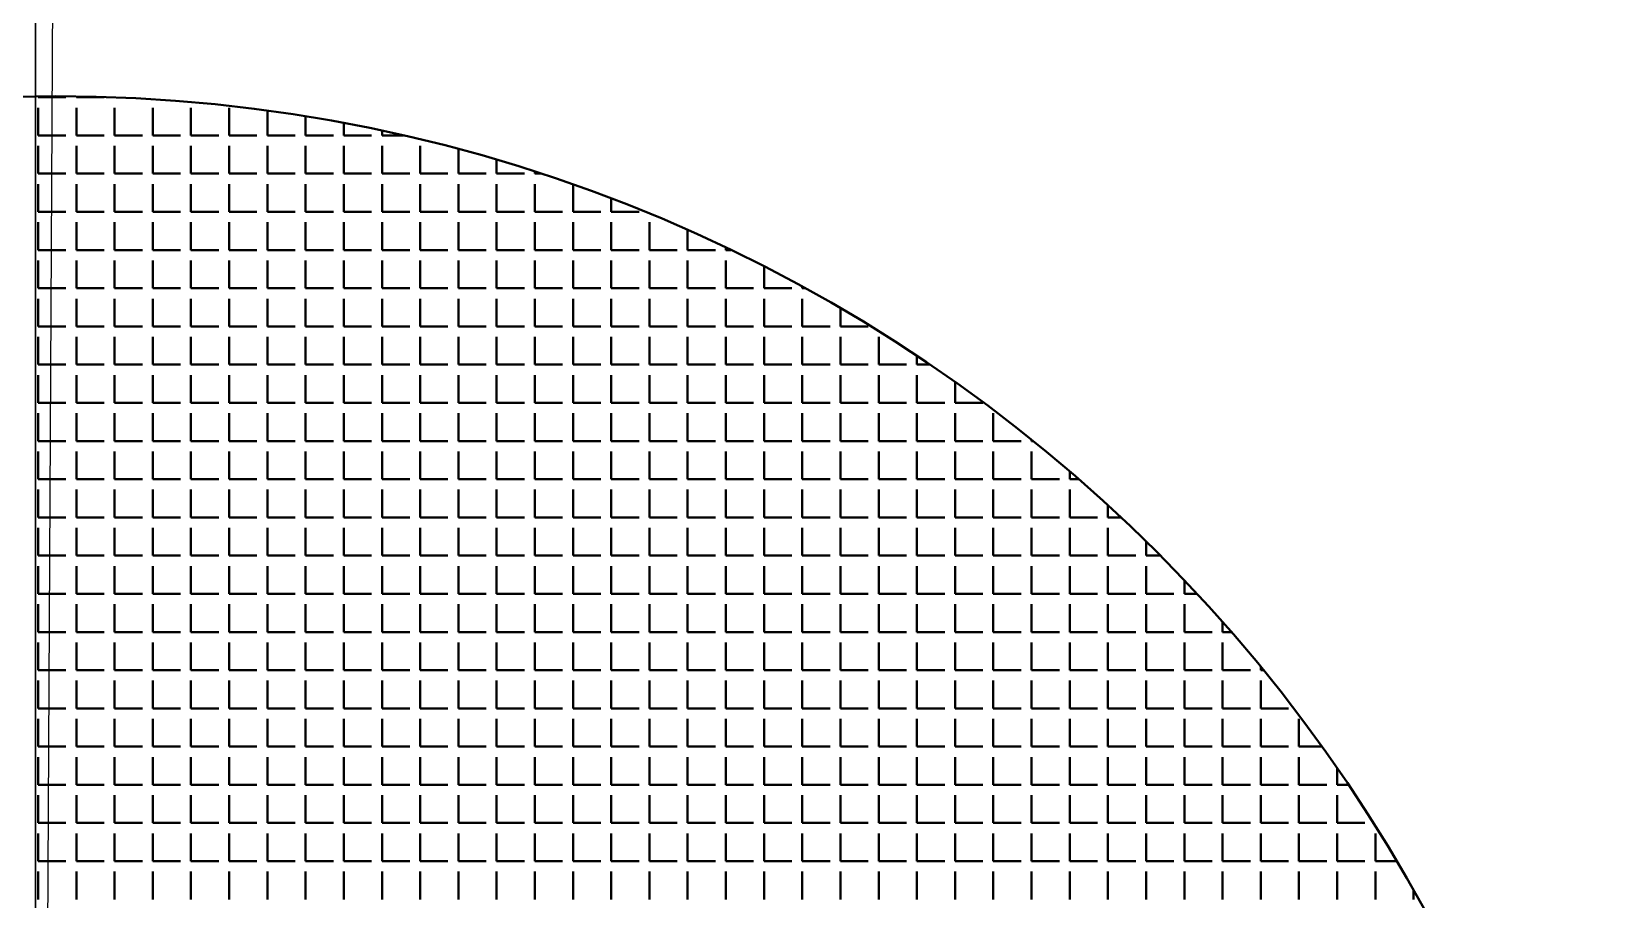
# Model space of a CAD drawing. Header units: millimetres. Extents: x 895788 to 1136524, y -21936 to 400945.
# Drawn here: x 929119.49 to 929153.58, y 271180.36 to 271199.07 of the extents above; entities that cross this region are included whole.
import ezdxf

# ---------------------------------------------------------------- set-up
doc = ezdxf.new("R2010")
doc.units = ezdxf.units.MM
doc.layers.add('GRANIT', color=10, linetype='Continuous', lineweight=30)

msp = doc.modelspace()

# ---------------------------------------------------------------- linework, layer by layer
msp.add_line((929119.576, 271130.535), (929145.387, 275905.148))
at = {"lineweight": 30}
msp.add_line((929119.576, 270878.454), (929119.576, 271403.271), dxfattribs=at)
at = {"layer": 'GRANIT', "color": 0, "linetype": 'Continuous', "lineweight": 40}
for p, q in [((929119.631, 271197.652), (929119.631, 271197.672)), ((929119.631, 271197.652), (929120.23, 271197.652)), ((929120.455, 271197.652), (929120.455, 271197.672)), ((929120.455, 271197.652), (929121.053, 271197.652)), ((929119.631, 271196.828), (929119.631, 271197.427)), ((929120.455, 271196.828), (929120.455, 271197.427)), ((929121.278, 271196.828), (929121.278, 271197.427)), ((929122.102, 271196.828), (929122.102, 271197.427)), ((929122.925, 271196.828), (929122.925, 271197.427)), ((929123.749, 271196.828), (929123.749, 271197.427)), ((929124.572, 271196.828), (929124.572, 271197.363)), ((929125.396, 271196.828), (929125.396, 271197.24)), ((929126.219, 271196.828), (929126.219, 271197.096)), ((929127.043, 271196.828), (929127.043, 271196.93)), ((929119.631, 271196.828), (929120.23, 271196.828)), ((929119.631, 271196.005), (929119.631, 271196.604)), ((929120.455, 271196.828), (929121.053, 271196.828)), ((929120.455, 271196.005), (929120.455, 271196.604)), ((929121.278, 271196.828), (929121.877, 271196.828)), ((929121.278, 271196.005), (929121.278, 271196.604)), ((929122.102, 271196.828), (929122.701, 271196.828)), ((929122.102, 271196.005), (929122.102, 271196.604)), ((929122.925, 271196.828), (929123.524, 271196.828)), ((929122.925, 271196.005), (929122.925, 271196.604)), ((929123.749, 271196.828), (929124.348, 271196.828)), ((929123.749, 271196.005), (929123.749, 271196.604)), ((929124.572, 271196.828), (929125.171, 271196.828)), ((929124.572, 271196.005), (929124.572, 271196.604)), ((929125.396, 271196.828), (929125.995, 271196.828)), ((929125.396, 271196.005), (929125.396, 271196.604)), ((929126.219, 271196.828), (929126.818, 271196.828)), ((929126.219, 271196.005), (929126.219, 271196.604)), ((929127.043, 271196.828), (929127.503, 271196.828)), ((929127.043, 271196.005), (929127.043, 271196.604)), ((929127.866, 271196.005), (929127.866, 271196.604)), ((929128.69, 271196.005), (929128.69, 271196.534)), ((929129.513, 271196.005), (929129.513, 271196.302)), ((929119.631, 271196.005), (929120.23, 271196.005)), ((929120.455, 271196.005), (929121.053, 271196.005)), ((929121.278, 271196.005), (929121.877, 271196.005)), ((929122.102, 271196.005), (929122.701, 271196.005)), ((929122.925, 271196.005), (929123.524, 271196.005)), ((929123.749, 271196.005), (929124.348, 271196.005)), ((929124.572, 271196.005), (929125.171, 271196.005)), ((929125.396, 271196.005), (929125.995, 271196.005)), ((929126.219, 271196.005), (929126.818, 271196.005)), ((929127.043, 271196.005), (929127.642, 271196.005)), ((929127.866, 271196.005), (929128.465, 271196.005)), ((929128.69, 271196.005), (929129.289, 271196.005)), ((929129.513, 271196.005), (929130.112, 271196.005)), ((929130.337, 271196.005), (929130.337, 271196.047)), ((929130.337, 271196.005), (929130.468, 271196.005)), ((929119.631, 271195.181), (929119.631, 271195.78)), ((929120.455, 271195.181), (929120.455, 271195.78)), ((929121.278, 271195.181), (929121.278, 271195.78)), ((929122.102, 271195.181), (929122.102, 271195.78)), ((929122.925, 271195.181), (929122.925, 271195.78)), ((929123.749, 271195.181), (929123.749, 271195.78)), ((929124.572, 271195.181), (929124.572, 271195.78)), ((929125.396, 271195.181), (929125.396, 271195.78)), ((929126.219, 271195.181), (929126.219, 271195.78)), ((929127.043, 271195.181), (929127.043, 271195.78)), ((929127.866, 271195.181), (929127.866, 271195.78)), ((929128.69, 271195.181), (929128.69, 271195.78)), ((929129.513, 271195.181), (929129.513, 271195.78)), ((929130.337, 271195.181), (929130.337, 271195.78)), ((929131.16, 271195.181), (929131.16, 271195.769)), ((929131.984, 271195.181), (929131.984, 271195.467)), ((929119.631, 271195.181), (929120.23, 271195.181)), ((929119.631, 271194.358), (929119.631, 271194.956)), ((929120.455, 271195.181), (929121.053, 271195.181)), ((929120.455, 271194.358), (929120.455, 271194.956)), ((929121.278, 271195.181), (929121.877, 271195.181)), ((929121.278, 271194.358), (929121.278, 271194.956)), ((929122.102, 271195.181), (929122.701, 271195.181)), ((929122.102, 271194.358), (929122.102, 271194.956)), ((929122.925, 271195.181), (929123.524, 271195.181)), ((929122.925, 271194.358), (929122.925, 271194.956)), ((929123.749, 271195.181), (929124.348, 271195.181)), ((929123.749, 271194.358), (929123.749, 271194.956)), ((929124.572, 271195.181), (929125.171, 271195.181)), ((929124.572, 271194.358), (929124.572, 271194.956)), ((929125.396, 271195.181), (929125.995, 271195.181)), ((929125.396, 271194.358), (929125.396, 271194.956)), ((929126.219, 271195.181), (929126.818, 271195.181)), ((929126.219, 271194.358), (929126.219, 271194.956)), ((929127.043, 271195.181), (929127.642, 271195.181)), ((929127.043, 271194.358), (929127.043, 271194.956)), ((929127.866, 271195.181), (929128.465, 271195.181)), ((929127.866, 271194.358), (929127.866, 271194.956)), ((929128.69, 271195.181), (929129.289, 271195.181)), ((929128.69, 271194.358), (929128.69, 271194.956)), ((929129.513, 271195.181), (929130.112, 271195.181)), ((929129.513, 271194.358), (929129.513, 271194.956)), ((929130.337, 271195.181), (929130.936, 271195.181)), ((929130.337, 271194.358), (929130.337, 271194.956)), ((929131.16, 271195.181), (929131.759, 271195.181)), ((929131.16, 271194.358), (929131.16, 271194.956)), ((929131.984, 271195.181), (929132.583, 271195.181)), ((929131.984, 271194.358), (929131.984, 271194.956)), ((929132.807, 271194.358), (929132.807, 271194.956)), ((929133.631, 271194.358), (929133.631, 271194.788)), ((929119.631, 271194.358), (929120.23, 271194.358)), ((929120.455, 271194.358), (929121.053, 271194.358)), ((929121.278, 271194.358), (929121.877, 271194.358)), ((929122.102, 271194.358), (929122.701, 271194.358)), ((929122.925, 271194.358), (929123.524, 271194.358)), ((929123.749, 271194.358), (929124.348, 271194.358)), ((929124.572, 271194.358), (929125.171, 271194.358)), ((929125.396, 271194.358), (929125.995, 271194.358)), ((929126.219, 271194.358), (929126.818, 271194.358)), ((929127.043, 271194.358), (929127.642, 271194.358)), ((929127.866, 271194.358), (929128.465, 271194.358)), ((929128.69, 271194.358), (929129.289, 271194.358)), ((929129.513, 271194.358), (929130.112, 271194.358)), ((929130.337, 271194.358), (929130.936, 271194.358)), ((929131.16, 271194.358), (929131.759, 271194.358)), ((929131.984, 271194.358), (929132.583, 271194.358)), ((929132.807, 271194.358), (929133.406, 271194.358)), ((929133.631, 271194.358), (929134.23, 271194.358)), ((929134.455, 271194.358), (929134.455, 271194.409)), ((929134.455, 271194.358), (929134.562, 271194.358)), ((929119.631, 271193.534), (929119.631, 271194.133)), ((929120.455, 271193.534), (929120.455, 271194.133)), ((929121.278, 271193.534), (929121.278, 271194.133)), ((929122.102, 271193.534), (929122.102, 271194.133)), ((929122.925, 271193.534), (929122.925, 271194.133)), ((929123.749, 271193.534), (929123.749, 271194.133)), ((929124.572, 271193.534), (929124.572, 271194.133)), ((929125.396, 271193.534), (929125.396, 271194.133)), ((929126.219, 271193.534), (929126.219, 271194.133)), ((929127.043, 271193.534), (929127.043, 271194.133)), ((929127.866, 271193.534), (929127.866, 271194.133)), ((929128.69, 271193.534), (929128.69, 271194.133)), ((929129.513, 271193.534), (929129.513, 271194.133)), ((929130.337, 271193.534), (929130.337, 271194.133)), ((929131.16, 271193.534), (929131.16, 271194.133)), ((929131.984, 271193.534), (929131.984, 271194.133)), ((929132.807, 271193.534), (929132.807, 271194.133)), ((929133.631, 271193.534), (929133.631, 271194.133)), ((929134.455, 271193.534), (929134.455, 271194.133)), ((929135.278, 271193.534), (929135.278, 271194.003)), ((929119.631, 271193.534), (929120.23, 271193.534)), ((929120.455, 271193.534), (929121.053, 271193.534)), ((929121.278, 271193.534), (929121.877, 271193.534)), ((929122.102, 271193.534), (929122.701, 271193.534)), ((929122.925, 271193.534), (929123.524, 271193.534)), ((929123.749, 271193.534), (929124.348, 271193.534)), ((929124.572, 271193.534), (929125.171, 271193.534)), ((929125.396, 271193.534), (929125.995, 271193.534)), ((929126.219, 271193.534), (929126.818, 271193.534)), ((929127.043, 271193.534), (929127.642, 271193.534)), ((929127.866, 271193.534), (929128.465, 271193.534)), ((929128.69, 271193.534), (929129.289, 271193.534)), ((929129.513, 271193.534), (929130.112, 271193.534)), ((929130.337, 271193.534), (929130.936, 271193.534)), ((929131.16, 271193.534), (929131.759, 271193.534)), ((929131.984, 271193.534), (929132.583, 271193.534)), ((929132.807, 271193.534), (929133.406, 271193.534)), ((929133.631, 271193.534), (929134.23, 271193.534)), ((929134.455, 271193.534), (929135.053, 271193.534)), ((929135.278, 271193.534), (929135.877, 271193.534)), ((929136.102, 271193.534), (929136.102, 271193.568)), ((929136.102, 271193.534), (929136.163, 271193.534)), ((929119.631, 271192.71), (929119.631, 271193.309)), ((929120.455, 271192.71), (929120.455, 271193.309)), ((929121.278, 271192.71), (929121.278, 271193.309)), ((929122.102, 271192.71), (929122.102, 271193.309)), ((929122.925, 271192.71), (929122.925, 271193.309)), ((929123.749, 271192.71), (929123.749, 271193.309)), ((929124.572, 271192.71), (929124.572, 271193.309)), ((929125.396, 271192.71), (929125.396, 271193.309)), ((929126.219, 271192.71), (929126.219, 271193.309)), ((929127.043, 271192.71), (929127.043, 271193.309)), ((929127.866, 271192.71), (929127.866, 271193.309)), ((929128.69, 271192.71), (929128.69, 271193.309)), ((929129.513, 271192.71), (929129.513, 271193.309)), ((929130.337, 271192.71), (929130.337, 271193.309)), ((929131.16, 271192.71), (929131.16, 271193.309)), ((929131.984, 271192.71), (929131.984, 271193.309)), ((929132.807, 271192.71), (929132.807, 271193.309)), ((929133.631, 271192.71), (929133.631, 271193.309)), ((929134.455, 271192.71), (929134.455, 271193.309)), ((929135.278, 271192.71), (929135.278, 271193.309)), ((929136.102, 271192.71), (929136.102, 271193.309)), ((929136.925, 271192.71), (929136.925, 271193.103)), ((929119.631, 271192.71), (929120.23, 271192.71)), ((929119.631, 271191.887), (929119.631, 271192.486)), ((929120.455, 271192.71), (929121.053, 271192.71)), ((929120.455, 271191.887), (929120.455, 271192.486)), ((929121.278, 271192.71), (929121.877, 271192.71)), ((929121.278, 271191.887), (929121.278, 271192.486)), ((929122.102, 271192.71), (929122.701, 271192.71)), ((929122.102, 271191.887), (929122.102, 271192.486)), ((929122.925, 271192.71), (929123.524, 271192.71)), ((929122.925, 271191.887), (929122.925, 271192.486)), ((929123.749, 271192.71), (929124.348, 271192.71)), ((929123.749, 271191.887), (929123.749, 271192.486)), ((929124.572, 271192.71), (929125.171, 271192.71)), ((929124.572, 271191.887), (929124.572, 271192.486)), ((929125.396, 271192.71), (929125.995, 271192.71)), ((929125.396, 271191.887), (929125.396, 271192.486)), ((929126.219, 271192.71), (929126.818, 271192.71)), ((929126.219, 271191.887), (929126.219, 271192.486)), ((929127.043, 271192.71), (929127.642, 271192.71)), ((929127.043, 271191.887), (929127.043, 271192.486)), ((929127.866, 271192.71), (929128.465, 271192.71)), ((929127.866, 271191.887), (929127.866, 271192.486)), ((929128.69, 271192.71), (929129.289, 271192.71)), ((929128.69, 271191.887), (929128.69, 271192.486)), ((929129.513, 271192.71), (929130.112, 271192.71)), ((929129.513, 271191.887), (929129.513, 271192.486)), ((929130.337, 271192.71), (929130.936, 271192.71)), ((929130.337, 271191.887), (929130.337, 271192.486)), ((929131.16, 271192.71), (929131.759, 271192.71)), ((929131.16, 271191.887), (929131.16, 271192.486)), ((929131.984, 271192.71), (929132.583, 271192.71)), ((929131.984, 271191.887), (929131.984, 271192.486)), ((929132.807, 271192.71), (929133.406, 271192.71)), ((929132.807, 271191.887), (929132.807, 271192.486)), ((929133.631, 271192.71), (929134.23, 271192.71)), ((929133.631, 271191.887), (929133.631, 271192.486)), ((929134.455, 271192.71), (929135.053, 271192.71)), ((929134.455, 271191.887), (929134.455, 271192.486)), ((929135.278, 271192.71), (929135.877, 271192.71)), ((929135.278, 271191.887), (929135.278, 271192.486)), ((929136.102, 271192.71), (929136.701, 271192.71)), ((929136.102, 271191.887), (929136.102, 271192.486)), ((929136.925, 271192.71), (929137.524, 271192.71)), ((929136.925, 271191.887), (929136.925, 271192.486)), ((929137.749, 271191.887), (929137.749, 271192.486)), ((929119.631, 271191.887), (929120.23, 271191.887)), ((929120.455, 271191.887), (929121.053, 271191.887)), ((929121.278, 271191.887), (929121.877, 271191.887)), ((929122.102, 271191.887), (929122.701, 271191.887)), ((929122.925, 271191.887), (929123.524, 271191.887)), ((929123.749, 271191.887), (929124.348, 271191.887)), ((929124.572, 271191.887), (929125.171, 271191.887)), ((929125.396, 271191.887), (929125.995, 271191.887)), ((929126.219, 271191.887), (929126.818, 271191.887)), ((929127.043, 271191.887), (929127.642, 271191.887)), ((929127.866, 271191.887), (929128.465, 271191.887)), ((929128.69, 271191.887), (929129.289, 271191.887)), ((929129.513, 271191.887), (929130.112, 271191.887)), ((929130.337, 271191.887), (929130.936, 271191.887)), ((929131.16, 271191.887), (929131.759, 271191.887)), ((929131.984, 271191.887), (929132.583, 271191.887)), ((929132.807, 271191.887), (929133.406, 271191.887)), ((929133.631, 271191.887), (929134.23, 271191.887)), ((929134.455, 271191.887), (929135.053, 271191.887)), ((929135.278, 271191.887), (929135.877, 271191.887)), ((929136.102, 271191.887), (929136.701, 271191.887)), ((929136.925, 271191.887), (929137.524, 271191.887)), ((929137.749, 271191.887), (929138.348, 271191.887)), ((929138.572, 271191.887), (929138.572, 271192.077)), ((929138.572, 271191.887), (929138.856, 271191.887)), ((929119.631, 271191.063), (929119.631, 271191.662)), ((929120.455, 271191.063), (929120.455, 271191.662)), ((929121.278, 271191.063), (929121.278, 271191.662)), ((929122.102, 271191.063), (929122.102, 271191.662)), ((929122.925, 271191.063), (929122.925, 271191.662)), ((929123.749, 271191.063), (929123.749, 271191.662)), ((929124.572, 271191.063), (929124.572, 271191.662)), ((929125.396, 271191.063), (929125.396, 271191.662)), ((929126.219, 271191.063), (929126.219, 271191.662)), ((929127.043, 271191.063), (929127.043, 271191.662)), ((929127.866, 271191.063), (929127.866, 271191.662)), ((929128.69, 271191.063), (929128.69, 271191.662)), ((929129.513, 271191.063), (929129.513, 271191.662)), ((929130.337, 271191.063), (929130.337, 271191.662)), ((929131.16, 271191.063), (929131.16, 271191.662)), ((929131.984, 271191.063), (929131.984, 271191.662)), ((929132.807, 271191.063), (929132.807, 271191.662)), ((929133.631, 271191.063), (929133.631, 271191.662)), ((929134.455, 271191.063), (929134.455, 271191.662)), ((929135.278, 271191.063), (929135.278, 271191.662)), ((929136.102, 271191.063), (929136.102, 271191.662)), ((929136.925, 271191.063), (929136.925, 271191.662)), ((929137.749, 271191.063), (929137.749, 271191.662)), ((929138.572, 271191.063), (929138.572, 271191.662)), ((929139.396, 271191.063), (929139.396, 271191.513)), ((929119.631, 271191.063), (929120.23, 271191.063)), ((929119.631, 271190.24), (929119.631, 271190.839)), ((929120.455, 271191.063), (929121.053, 271191.063)), ((929120.455, 271190.24), (929120.455, 271190.839)), ((929121.278, 271191.063), (929121.877, 271191.063)), ((929121.278, 271190.24), (929121.278, 271190.839)), ((929122.102, 271191.063), (929122.701, 271191.063)), ((929122.102, 271190.24), (929122.102, 271190.839)), ((929122.925, 271191.063), (929123.524, 271191.063)), ((929122.925, 271190.24), (929122.925, 271190.839)), ((929123.749, 271191.063), (929124.348, 271191.063)), ((929123.749, 271190.24), (929123.749, 271190.839)), ((929124.572, 271191.063), (929125.171, 271191.063)), ((929124.572, 271190.24), (929124.572, 271190.839)), ((929125.396, 271191.063), (929125.995, 271191.063)), ((929125.396, 271190.24), (929125.396, 271190.839)), ((929126.219, 271191.063), (929126.818, 271191.063)), ((929126.219, 271190.24), (929126.219, 271190.839)), ((929127.043, 271191.063), (929127.642, 271191.063)), ((929127.043, 271190.24), (929127.043, 271190.839)), ((929127.866, 271191.063), (929128.465, 271191.063)), ((929127.866, 271190.24), (929127.866, 271190.839)), ((929128.69, 271191.063), (929129.289, 271191.063)), ((929128.69, 271190.24), (929128.69, 271190.839)), ((929129.513, 271191.063), (929130.112, 271191.063)), ((929129.513, 271190.24), (929129.513, 271190.839)), ((929130.337, 271191.063), (929130.936, 271191.063)), ((929130.337, 271190.24), (929130.337, 271190.839)), ((929131.16, 271191.063), (929131.759, 271191.063)), ((929131.16, 271190.24), (929131.16, 271190.839)), ((929131.984, 271191.063), (929132.583, 271191.063)), ((929131.984, 271190.24), (929131.984, 271190.839)), ((929132.807, 271191.063), (929133.406, 271191.063)), ((929132.807, 271190.24), (929132.807, 271190.839)), ((929133.631, 271191.063), (929134.23, 271191.063)), ((929133.631, 271190.24), (929133.631, 271190.839)), ((929134.455, 271191.063), (929135.053, 271191.063)), ((929134.455, 271190.24), (929134.455, 271190.839)), ((929135.278, 271191.063), (929135.877, 271191.063)), ((929135.278, 271190.24), (929135.278, 271190.839)), ((929136.102, 271191.063), (929136.701, 271191.063)), ((929136.102, 271190.24), (929136.102, 271190.839)), ((929136.925, 271191.063), (929137.524, 271191.063)), ((929136.925, 271190.24), (929136.925, 271190.839)), ((929137.749, 271191.063), (929138.348, 271191.063)), ((929137.749, 271190.24), (929137.749, 271190.839)), ((929138.572, 271191.063), (929139.171, 271191.063)), ((929138.572, 271190.24), (929138.572, 271190.839)), ((929139.396, 271191.063), (929139.995, 271191.063)), ((929139.396, 271190.24), (929139.396, 271190.839)), ((929140.219, 271190.24), (929140.219, 271190.839)), ((929119.631, 271190.24), (929120.23, 271190.24)), ((929120.455, 271190.24), (929121.053, 271190.24)), ((929121.278, 271190.24), (929121.877, 271190.24)), ((929122.102, 271190.24), (929122.701, 271190.24)), ((929122.925, 271190.24), (929123.524, 271190.24)), ((929123.749, 271190.24), (929124.348, 271190.24)), ((929124.572, 271190.24), (929125.171, 271190.24)), ((929125.396, 271190.24), (929125.995, 271190.24)), ((929126.219, 271190.24), (929126.818, 271190.24)), ((929127.043, 271190.24), (929127.642, 271190.24)), ((929127.866, 271190.24), (929128.465, 271190.24)), ((929128.69, 271190.24), (929129.289, 271190.24)), ((929129.513, 271190.24), (929130.112, 271190.24)), ((929130.337, 271190.24), (929130.936, 271190.24)), ((929131.16, 271190.24), (929131.759, 271190.24)), ((929131.984, 271190.24), (929132.583, 271190.24)), ((929132.807, 271190.24), (929133.406, 271190.24)), ((929133.631, 271190.24), (929134.23, 271190.24)), ((929134.455, 271190.24), (929135.053, 271190.24)), ((929135.278, 271190.24), (929135.877, 271190.24)), ((929136.102, 271190.24), (929136.701, 271190.24)), ((929136.925, 271190.24), (929137.524, 271190.24)), ((929137.749, 271190.24), (929138.348, 271190.24)), ((929138.572, 271190.24), (929139.171, 271190.24)), ((929139.396, 271190.24), (929139.995, 271190.24)), ((929140.219, 271190.24), (929140.818, 271190.24)), ((929141.043, 271190.24), (929141.043, 271190.271)), ((929141.043, 271190.24), (929141.081, 271190.24)), ((929119.631, 271189.416), (929119.631, 271190.015)), ((929120.455, 271189.416), (929120.455, 271190.015)), ((929121.278, 271189.416), (929121.278, 271190.015)), ((929122.102, 271189.416), (929122.102, 271190.015)), ((929122.925, 271189.416), (929122.925, 271190.015)), ((929123.749, 271189.416), (929123.749, 271190.015)), ((929124.572, 271189.416), (929124.572, 271190.015)), ((929125.396, 271189.416), (929125.396, 271190.015)), ((929126.219, 271189.416), (929126.219, 271190.015)), ((929127.043, 271189.416), (929127.043, 271190.015)), ((929127.866, 271189.416), (929127.866, 271190.015)), ((929128.69, 271189.416), (929128.69, 271190.015)), ((929129.513, 271189.416), (929129.513, 271190.015)), ((929130.337, 271189.416), (929130.337, 271190.015)), ((929131.16, 271189.416), (929131.16, 271190.015)), ((929131.984, 271189.416), (929131.984, 271190.015)), ((929132.807, 271189.416), (929132.807, 271190.015)), ((929133.631, 271189.416), (929133.631, 271190.015)), ((929134.455, 271189.416), (929134.455, 271190.015)), ((929135.278, 271189.416), (929135.278, 271190.015)), ((929136.102, 271189.416), (929136.102, 271190.015)), ((929136.925, 271189.416), (929136.925, 271190.015)), ((929137.749, 271189.416), (929137.749, 271190.015)), ((929138.572, 271189.416), (929138.572, 271190.015)), ((929139.396, 271189.416), (929139.396, 271190.015)), ((929140.219, 271189.416), (929140.219, 271190.015)), ((929141.043, 271189.416), (929141.043, 271190.015)), ((929119.631, 271189.416), (929120.23, 271189.416)), ((929120.455, 271189.416), (929121.053, 271189.416)), ((929121.278, 271189.416), (929121.877, 271189.416)), ((929122.102, 271189.416), (929122.701, 271189.416)), ((929122.925, 271189.416), (929123.524, 271189.416)), ((929123.749, 271189.416), (929124.348, 271189.416)), ((929124.572, 271189.416), (929125.171, 271189.416)), ((929125.396, 271189.416), (929125.995, 271189.416)), ((929126.219, 271189.416), (929126.818, 271189.416)), ((929127.043, 271189.416), (929127.642, 271189.416)), ((929127.866, 271189.416), (929128.465, 271189.416)), ((929128.69, 271189.416), (929129.289, 271189.416)), ((929129.513, 271189.416), (929130.112, 271189.416)), ((929130.337, 271189.416), (929130.936, 271189.416)), ((929131.16, 271189.416), (929131.759, 271189.416)), ((929131.984, 271189.416), (929132.583, 271189.416)), ((929132.807, 271189.416), (929133.406, 271189.416)), ((929133.631, 271189.416), (929134.23, 271189.416)), ((929134.455, 271189.416), (929135.053, 271189.416)), ((929135.278, 271189.416), (929135.877, 271189.416)), ((929136.102, 271189.416), (929136.701, 271189.416)), ((929136.925, 271189.416), (929137.524, 271189.416)), ((929137.749, 271189.416), (929138.348, 271189.416)), ((929138.572, 271189.416), (929139.171, 271189.416)), ((929139.396, 271189.416), (929139.995, 271189.416)), ((929140.219, 271189.416), (929140.818, 271189.416)), ((929141.043, 271189.416), (929141.642, 271189.416)), ((929141.866, 271189.416), (929141.866, 271189.587)), ((929141.866, 271189.416), (929142.064, 271189.416)), ((929119.631, 271188.593), (929119.631, 271189.192)), ((929120.455, 271188.593), (929120.455, 271189.192)), ((929121.278, 271188.593), (929121.278, 271189.192)), ((929122.102, 271188.593), (929122.102, 271189.192)), ((929122.925, 271188.593), (929122.925, 271189.192)), ((929123.749, 271188.593), (929123.749, 271189.192)), ((929124.572, 271188.593), (929124.572, 271189.192)), ((929125.396, 271188.593), (929125.396, 271189.192)), ((929126.219, 271188.593), (929126.219, 271189.192)), ((929127.043, 271188.593), (929127.043, 271189.192)), ((929127.866, 271188.593), (929127.866, 271189.192)), ((929128.69, 271188.593), (929128.69, 271189.192)), ((929129.513, 271188.593), (929129.513, 271189.192)), ((929130.337, 271188.593), (929130.337, 271189.192)), ((929131.16, 271188.593), (929131.16, 271189.192)), ((929131.984, 271188.593), (929131.984, 271189.192)), ((929132.807, 271188.593), (929132.807, 271189.192)), ((929133.631, 271188.593), (929133.631, 271189.192)), ((929134.455, 271188.593), (929134.455, 271189.192)), ((929135.278, 271188.593), (929135.278, 271189.192)), ((929136.102, 271188.593), (929136.102, 271189.192)), ((929136.925, 271188.593), (929136.925, 271189.192)), ((929137.749, 271188.593), (929137.749, 271189.192)), ((929138.572, 271188.593), (929138.572, 271189.192)), ((929139.396, 271188.593), (929139.396, 271189.192)), ((929140.219, 271188.593), (929140.219, 271189.192)), ((929141.043, 271188.593), (929141.043, 271189.192)), ((929141.866, 271188.593), (929141.866, 271189.192)), ((929142.69, 271188.593), (929142.69, 271188.857)), ((929119.631, 271188.593), (929120.23, 271188.593)), ((929120.455, 271188.593), (929121.053, 271188.593)), ((929121.278, 271188.593), (929121.877, 271188.593)), ((929122.102, 271188.593), (929122.701, 271188.593)), ((929122.925, 271188.593), (929123.524, 271188.593)), ((929123.749, 271188.593), (929124.348, 271188.593)), ((929124.572, 271188.593), (929125.171, 271188.593)), ((929125.396, 271188.593), (929125.995, 271188.593)), ((929126.219, 271188.593), (929126.818, 271188.593)), ((929127.043, 271188.593), (929127.642, 271188.593)), ((929127.866, 271188.593), (929128.465, 271188.593)), ((929128.69, 271188.593), (929129.289, 271188.593)), ((929129.513, 271188.593), (929130.112, 271188.593)), ((929130.337, 271188.593), (929130.936, 271188.593)), ((929131.16, 271188.593), (929131.759, 271188.593)), ((929131.984, 271188.593), (929132.583, 271188.593)), ((929132.807, 271188.593), (929133.406, 271188.593)), ((929133.631, 271188.593), (929134.23, 271188.593)), ((929134.455, 271188.593), (929135.053, 271188.593)), ((929135.278, 271188.593), (929135.877, 271188.593)), ((929136.102, 271188.593), (929136.701, 271188.593)), ((929136.925, 271188.593), (929137.524, 271188.593)), ((929137.749, 271188.593), (929138.348, 271188.593)), ((929138.572, 271188.593), (929139.171, 271188.593)), ((929139.396, 271188.593), (929139.995, 271188.593)), ((929140.219, 271188.593), (929140.818, 271188.593)), ((929141.043, 271188.593), (929141.642, 271188.593)), ((929141.866, 271188.593), (929142.465, 271188.593)), ((929142.69, 271188.593), (929142.975, 271188.593)), ((929119.631, 271187.769), (929119.631, 271188.368)), ((929120.455, 271187.769), (929120.455, 271188.368)), ((929121.278, 271187.769), (929121.278, 271188.368)), ((929122.102, 271187.769), (929122.102, 271188.368)), ((929122.925, 271187.769), (929122.925, 271188.368)), ((929123.749, 271187.769), (929123.749, 271188.368)), ((929124.572, 271187.769), (929124.572, 271188.368)), ((929125.396, 271187.769), (929125.396, 271188.368)), ((929126.219, 271187.769), (929126.219, 271188.368)), ((929127.043, 271187.769), (929127.043, 271188.368)), ((929127.866, 271187.769), (929127.866, 271188.368)), ((929128.69, 271187.769), (929128.69, 271188.368)), ((929129.513, 271187.769), (929129.513, 271188.368)), ((929130.337, 271187.769), (929130.337, 271188.368)), ((929131.16, 271187.769), (929131.16, 271188.368)), ((929131.984, 271187.769), (929131.984, 271188.368)), ((929132.807, 271187.769), (929132.807, 271188.368)), ((929133.631, 271187.769), (929133.631, 271188.368)), ((929134.455, 271187.769), (929134.455, 271188.368)), ((929135.278, 271187.769), (929135.278, 271188.368)), ((929136.102, 271187.769), (929136.102, 271188.368)), ((929136.925, 271187.769), (929136.925, 271188.368)), ((929137.749, 271187.769), (929137.749, 271188.368)), ((929138.572, 271187.769), (929138.572, 271188.368)), ((929139.396, 271187.769), (929139.396, 271188.368)), ((929140.219, 271187.769), (929140.219, 271188.368)), ((929141.043, 271187.769), (929141.043, 271188.368)), ((929141.866, 271187.769), (929141.866, 271188.368)), ((929142.69, 271187.769), (929142.69, 271188.368)), ((929143.513, 271187.769), (929143.513, 271188.077)), ((929119.631, 271187.769), (929120.23, 271187.769)), ((929120.455, 271187.769), (929121.053, 271187.769)), ((929121.278, 271187.769), (929121.877, 271187.769)), ((929122.102, 271187.769), (929122.701, 271187.769)), ((929122.925, 271187.769), (929123.524, 271187.769)), ((929123.749, 271187.769), (929124.348, 271187.769)), ((929124.572, 271187.769), (929125.171, 271187.769)), ((929125.396, 271187.769), (929125.995, 271187.769)), ((929126.219, 271187.769), (929126.818, 271187.769)), ((929127.043, 271187.769), (929127.642, 271187.769)), ((929127.866, 271187.769), (929128.465, 271187.769)), ((929128.69, 271187.769), (929129.289, 271187.769)), ((929129.513, 271187.769), (929130.112, 271187.769)), ((929130.337, 271187.769), (929130.936, 271187.769)), ((929131.16, 271187.769), (929131.759, 271187.769)), ((929131.984, 271187.769), (929132.583, 271187.769)), ((929132.807, 271187.769), (929133.406, 271187.769)), ((929133.631, 271187.769), (929134.23, 271187.769)), ((929134.455, 271187.769), (929135.053, 271187.769)), ((929135.278, 271187.769), (929135.877, 271187.769)), ((929136.102, 271187.769), (929136.701, 271187.769)), ((929136.925, 271187.769), (929137.524, 271187.769)), ((929137.749, 271187.769), (929138.348, 271187.769)), ((929138.572, 271187.769), (929139.171, 271187.769)), ((929139.396, 271187.769), (929139.995, 271187.769)), ((929140.219, 271187.769), (929140.818, 271187.769)), ((929141.043, 271187.769), (929141.642, 271187.769)), ((929141.866, 271187.769), (929142.465, 271187.769)), ((929142.69, 271187.769), (929143.289, 271187.769)), ((929143.513, 271187.769), (929143.823, 271187.769)), ((929119.631, 271186.946), (929119.631, 271187.545)), ((929120.455, 271186.946), (929120.455, 271187.545)), ((929121.278, 271186.946), (929121.278, 271187.545)), ((929122.102, 271186.946), (929122.102, 271187.545)), ((929122.925, 271186.946), (929122.925, 271187.545)), ((929123.749, 271186.946), (929123.749, 271187.545)), ((929124.572, 271186.946), (929124.572, 271187.545)), ((929125.396, 271186.946), (929125.396, 271187.545)), ((929126.219, 271186.946), (929126.219, 271187.545)), ((929127.043, 271186.946), (929127.043, 271187.545)), ((929127.866, 271186.946), (929127.866, 271187.545)), ((929128.69, 271186.946), (929128.69, 271187.545)), ((929129.513, 271186.946), (929129.513, 271187.545)), ((929130.337, 271186.946), (929130.337, 271187.545)), ((929131.16, 271186.946), (929131.16, 271187.545)), ((929131.984, 271186.946), (929131.984, 271187.545)), ((929132.807, 271186.946), (929132.807, 271187.545)), ((929133.631, 271186.946), (929133.631, 271187.545)), ((929134.455, 271186.946), (929134.455, 271187.545)), ((929135.278, 271186.946), (929135.278, 271187.545)), ((929136.102, 271186.946), (929136.102, 271187.545)), ((929136.925, 271186.946), (929136.925, 271187.545)), ((929137.749, 271186.946), (929137.749, 271187.545)), ((929138.572, 271186.946), (929138.572, 271187.545)), ((929139.396, 271186.946), (929139.396, 271187.545)), ((929140.219, 271186.946), (929140.219, 271187.545)), ((929141.043, 271186.946), (929141.043, 271187.545)), ((929141.866, 271186.946), (929141.866, 271187.545)), ((929142.69, 271186.946), (929142.69, 271187.545)), ((929143.513, 271186.946), (929143.513, 271187.545)), ((929144.337, 271186.946), (929144.337, 271187.241)), ((929119.631, 271186.946), (929120.23, 271186.946)), ((929119.631, 271186.122), (929119.631, 271186.721)), ((929120.455, 271186.946), (929121.053, 271186.946)), ((929120.455, 271186.122), (929120.455, 271186.721)), ((929121.278, 271186.946), (929121.877, 271186.946)), ((929121.278, 271186.122), (929121.278, 271186.721)), ((929122.102, 271186.946), (929122.701, 271186.946)), ((929122.102, 271186.122), (929122.102, 271186.721)), ((929122.925, 271186.946), (929123.524, 271186.946)), ((929122.925, 271186.122), (929122.925, 271186.721)), ((929123.749, 271186.946), (929124.348, 271186.946)), ((929123.749, 271186.122), (929123.749, 271186.721)), ((929124.572, 271186.946), (929125.171, 271186.946)), ((929124.572, 271186.122), (929124.572, 271186.721)), ((929125.396, 271186.946), (929125.995, 271186.946)), ((929125.396, 271186.122), (929125.396, 271186.721)), ((929126.219, 271186.946), (929126.818, 271186.946)), ((929126.219, 271186.122), (929126.219, 271186.721)), ((929127.043, 271186.946), (929127.642, 271186.946)), ((929127.043, 271186.122), (929127.043, 271186.721)), ((929127.866, 271186.946), (929128.465, 271186.946)), ((929127.866, 271186.122), (929127.866, 271186.721)), ((929128.69, 271186.946), (929129.289, 271186.946)), ((929128.69, 271186.122), (929128.69, 271186.721)), ((929129.513, 271186.946), (929130.112, 271186.946)), ((929129.513, 271186.122), (929129.513, 271186.721)), ((929130.337, 271186.946), (929130.936, 271186.946)), ((929130.337, 271186.122), (929130.337, 271186.721)), ((929131.16, 271186.946), (929131.759, 271186.946)), ((929131.16, 271186.122), (929131.16, 271186.721)), ((929131.984, 271186.946), (929132.583, 271186.946)), ((929131.984, 271186.122), (929131.984, 271186.721)), ((929132.807, 271186.946), (929133.406, 271186.946)), ((929132.807, 271186.122), (929132.807, 271186.721)), ((929133.631, 271186.946), (929134.23, 271186.946)), ((929133.631, 271186.122), (929133.631, 271186.721)), ((929134.455, 271186.946), (929135.053, 271186.946)), ((929134.455, 271186.122), (929134.455, 271186.721)), ((929135.278, 271186.946), (929135.877, 271186.946)), ((929135.278, 271186.122), (929135.278, 271186.721)), ((929136.102, 271186.946), (929136.701, 271186.946)), ((929136.102, 271186.122), (929136.102, 271186.721)), ((929136.925, 271186.946), (929137.524, 271186.946)), ((929136.925, 271186.122), (929136.925, 271186.721)), ((929137.749, 271186.946), (929138.348, 271186.946)), ((929137.749, 271186.122), (929137.749, 271186.721)), ((929138.572, 271186.946), (929139.171, 271186.946)), ((929138.572, 271186.122), (929138.572, 271186.721)), ((929139.396, 271186.946), (929139.995, 271186.946)), ((929139.396, 271186.122), (929139.396, 271186.721)), ((929140.219, 271186.946), (929140.818, 271186.946)), ((929140.219, 271186.122), (929140.219, 271186.721)), ((929141.043, 271186.946), (929141.642, 271186.946)), ((929141.043, 271186.122), (929141.043, 271186.721)), ((929141.866, 271186.946), (929142.465, 271186.946)), ((929141.866, 271186.122), (929141.866, 271186.721)), ((929142.69, 271186.946), (929143.289, 271186.946)), ((929142.69, 271186.122), (929142.69, 271186.721)), ((929143.513, 271186.946), (929144.112, 271186.946)), ((929143.513, 271186.122), (929143.513, 271186.721)), ((929144.337, 271186.946), (929144.614, 271186.946)), ((929144.337, 271186.122), (929144.337, 271186.721)), ((929145.16, 271186.122), (929145.16, 271186.343)), ((929119.631, 271186.122), (929120.23, 271186.122)), ((929120.455, 271186.122), (929121.053, 271186.122)), ((929121.278, 271186.122), (929121.877, 271186.122)), ((929122.102, 271186.122), (929122.701, 271186.122)), ((929122.925, 271186.122), (929123.524, 271186.122)), ((929123.749, 271186.122), (929124.348, 271186.122)), ((929124.572, 271186.122), (929125.171, 271186.122)), ((929125.396, 271186.122), (929125.995, 271186.122)), ((929126.219, 271186.122), (929126.818, 271186.122)), ((929127.043, 271186.122), (929127.642, 271186.122)), ((929127.866, 271186.122), (929128.465, 271186.122)), ((929128.69, 271186.122), (929129.289, 271186.122)), ((929129.513, 271186.122), (929130.112, 271186.122)), ((929130.337, 271186.122), (929130.936, 271186.122)), ((929131.16, 271186.122), (929131.759, 271186.122)), ((929131.984, 271186.122), (929132.583, 271186.122)), ((929132.807, 271186.122), (929133.406, 271186.122)), ((929133.631, 271186.122), (929134.23, 271186.122)), ((929134.455, 271186.122), (929135.053, 271186.122)), ((929135.278, 271186.122), (929135.877, 271186.122)), ((929136.102, 271186.122), (929136.701, 271186.122)), ((929136.925, 271186.122), (929137.524, 271186.122)), ((929137.749, 271186.122), (929138.348, 271186.122)), ((929138.572, 271186.122), (929139.171, 271186.122)), ((929139.396, 271186.122), (929139.995, 271186.122)), ((929140.219, 271186.122), (929140.818, 271186.122)), ((929141.043, 271186.122), (929141.642, 271186.122)), ((929141.866, 271186.122), (929142.465, 271186.122)), ((929142.69, 271186.122), (929143.289, 271186.122)), ((929143.513, 271186.122), (929144.112, 271186.122)), ((929144.337, 271186.122), (929144.936, 271186.122)), ((929145.16, 271186.122), (929145.354, 271186.122)), ((929119.631, 271185.299), (929119.631, 271185.898)), ((929120.455, 271185.299), (929120.455, 271185.898)), ((929121.278, 271185.299), (929121.278, 271185.898)), ((929122.102, 271185.299), (929122.102, 271185.898)), ((929122.925, 271185.299), (929122.925, 271185.898)), ((929123.749, 271185.299), (929123.749, 271185.898)), ((929124.572, 271185.299), (929124.572, 271185.898)), ((929125.396, 271185.299), (929125.396, 271185.898)), ((929126.219, 271185.299), (929126.219, 271185.898)), ((929127.043, 271185.299), (929127.043, 271185.898)), ((929127.866, 271185.299), (929127.866, 271185.898)), ((929128.69, 271185.299), (929128.69, 271185.898)), ((929129.513, 271185.299), (929129.513, 271185.898)), ((929130.337, 271185.299), (929130.337, 271185.898)), ((929131.16, 271185.299), (929131.16, 271185.898)), ((929131.984, 271185.299), (929131.984, 271185.898)), ((929132.807, 271185.299), (929132.807, 271185.898)), ((929133.631, 271185.299), (929133.631, 271185.898)), ((929134.455, 271185.299), (929134.455, 271185.898)), ((929135.278, 271185.299), (929135.278, 271185.898)), ((929136.102, 271185.299), (929136.102, 271185.898)), ((929136.925, 271185.299), (929136.925, 271185.898)), ((929137.749, 271185.299), (929137.749, 271185.898)), ((929138.572, 271185.299), (929138.572, 271185.898)), ((929139.396, 271185.299), (929139.396, 271185.898)), ((929140.219, 271185.299), (929140.219, 271185.898)), ((929141.043, 271185.299), (929141.043, 271185.898)), ((929141.866, 271185.299), (929141.866, 271185.898)), ((929142.69, 271185.299), (929142.69, 271185.898)), ((929143.513, 271185.299), (929143.513, 271185.898)), ((929144.337, 271185.299), (929144.337, 271185.898)), ((929145.16, 271185.299), (929145.16, 271185.898)), ((929145.984, 271185.299), (929145.984, 271185.375)), ((929119.631, 271185.299), (929120.23, 271185.299)), ((929119.631, 271184.475), (929119.631, 271185.074)), ((929120.455, 271185.299), (929121.053, 271185.299)), ((929120.455, 271184.475), (929120.455, 271185.074)), ((929121.278, 271185.299), (929121.877, 271185.299)), ((929121.278, 271184.475), (929121.278, 271185.074)), ((929122.102, 271185.299), (929122.701, 271185.299)), ((929122.102, 271184.475), (929122.102, 271185.074)), ((929122.925, 271185.299), (929123.524, 271185.299)), ((929122.925, 271184.475), (929122.925, 271185.074)), ((929123.749, 271185.299), (929124.348, 271185.299)), ((929123.749, 271184.475), (929123.749, 271185.074)), ((929124.572, 271185.299), (929125.171, 271185.299)), ((929124.572, 271184.475), (929124.572, 271185.074)), ((929125.396, 271185.299), (929125.995, 271185.299)), ((929125.396, 271184.475), (929125.396, 271185.074)), ((929126.219, 271185.299), (929126.818, 271185.299)), ((929126.219, 271184.475), (929126.219, 271185.074)), ((929127.043, 271185.299), (929127.642, 271185.299)), ((929127.043, 271184.475), (929127.043, 271185.074)), ((929127.866, 271185.299), (929128.465, 271185.299)), ((929127.866, 271184.475), (929127.866, 271185.074)), ((929128.69, 271185.299), (929129.289, 271185.299)), ((929128.69, 271184.475), (929128.69, 271185.074)), ((929129.513, 271185.299), (929130.112, 271185.299)), ((929129.513, 271184.475), (929129.513, 271185.074)), ((929130.337, 271185.299), (929130.936, 271185.299)), ((929130.337, 271184.475), (929130.337, 271185.074)), ((929131.16, 271185.299), (929131.759, 271185.299)), ((929131.16, 271184.475), (929131.16, 271185.074)), ((929131.984, 271185.299), (929132.583, 271185.299)), ((929131.984, 271184.475), (929131.984, 271185.074)), ((929132.807, 271185.299), (929133.406, 271185.299)), ((929132.807, 271184.475), (929132.807, 271185.074)), ((929133.631, 271185.299), (929134.23, 271185.299)), ((929133.631, 271184.475), (929133.631, 271185.074)), ((929134.455, 271185.299), (929135.053, 271185.299)), ((929134.455, 271184.475), (929134.455, 271185.074)), ((929135.278, 271185.299), (929135.877, 271185.299)), ((929135.278, 271184.475), (929135.278, 271185.074)), ((929136.102, 271185.299), (929136.701, 271185.299)), ((929136.102, 271184.475), (929136.102, 271185.074)), ((929136.925, 271185.299), (929137.524, 271185.299)), ((929136.925, 271184.475), (929136.925, 271185.074)), ((929137.749, 271185.299), (929138.348, 271185.299)), ((929137.749, 271184.475), (929137.749, 271185.074)), ((929138.572, 271185.299), (929139.171, 271185.299)), ((929138.572, 271184.475), (929138.572, 271185.074)), ((929139.396, 271185.299), (929139.995, 271185.299)), ((929139.396, 271184.475), (929139.396, 271185.074)), ((929140.219, 271185.299), (929140.818, 271185.299)), ((929140.219, 271184.475), (929140.219, 271185.074)), ((929141.043, 271185.299), (929141.642, 271185.299)), ((929141.043, 271184.475), (929141.043, 271185.074)), ((929141.866, 271185.299), (929142.465, 271185.299)), ((929141.866, 271184.475), (929141.866, 271185.074)), ((929142.69, 271185.299), (929143.289, 271185.299)), ((929142.69, 271184.475), (929142.69, 271185.074)), ((929143.513, 271185.299), (929144.112, 271185.299)), ((929143.513, 271184.475), (929143.513, 271185.074)), ((929144.337, 271185.299), (929144.936, 271185.299)), ((929144.337, 271184.475), (929144.337, 271185.074)), ((929145.16, 271185.299), (929145.759, 271185.299)), ((929145.16, 271184.475), (929145.16, 271185.074)), ((929145.984, 271185.299), (929146.046, 271185.299)), ((929145.984, 271184.475), (929145.984, 271185.074)), ((929119.631, 271184.475), (929120.23, 271184.475)), ((929120.455, 271184.475), (929121.053, 271184.475)), ((929121.278, 271184.475), (929121.877, 271184.475)), ((929122.102, 271184.475), (929122.701, 271184.475)), ((929122.925, 271184.475), (929123.524, 271184.475)), ((929123.749, 271184.475), (929124.348, 271184.475)), ((929124.572, 271184.475), (929125.171, 271184.475)), ((929125.396, 271184.475), (929125.995, 271184.475)), ((929126.219, 271184.475), (929126.818, 271184.475)), ((929127.043, 271184.475), (929127.642, 271184.475)), ((929127.866, 271184.475), (929128.465, 271184.475)), ((929128.69, 271184.475), (929129.289, 271184.475)), ((929129.513, 271184.475), (929130.112, 271184.475)), ((929130.337, 271184.475), (929130.936, 271184.475)), ((929131.16, 271184.475), (929131.759, 271184.475)), ((929131.984, 271184.475), (929132.583, 271184.475)), ((929132.807, 271184.475), (929133.406, 271184.475)), ((929133.631, 271184.475), (929134.23, 271184.475)), ((929134.455, 271184.475), (929135.053, 271184.475)), ((929135.278, 271184.475), (929135.877, 271184.475)), ((929136.102, 271184.475), (929136.701, 271184.475)), ((929136.925, 271184.475), (929137.524, 271184.475)), ((929137.749, 271184.475), (929138.348, 271184.475)), ((929138.572, 271184.475), (929139.171, 271184.475)), ((929139.396, 271184.475), (929139.995, 271184.475)), ((929140.219, 271184.475), (929140.818, 271184.475)), ((929141.043, 271184.475), (929141.642, 271184.475)), ((929141.866, 271184.475), (929142.465, 271184.475)), ((929142.69, 271184.475), (929143.289, 271184.475)), ((929143.513, 271184.475), (929144.112, 271184.475)), ((929144.337, 271184.475), (929144.936, 271184.475)), ((929145.16, 271184.475), (929145.759, 271184.475)), ((929145.984, 271184.475), (929146.583, 271184.475)), ((929119.631, 271183.652), (929119.631, 271184.251)), ((929120.455, 271183.652), (929120.455, 271184.251)), ((929121.278, 271183.652), (929121.278, 271184.251)), ((929122.102, 271183.652), (929122.102, 271184.251)), ((929122.925, 271183.652), (929122.925, 271184.251)), ((929123.749, 271183.652), (929123.749, 271184.251)), ((929124.572, 271183.652), (929124.572, 271184.251)), ((929125.396, 271183.652), (929125.396, 271184.251)), ((929126.219, 271183.652), (929126.219, 271184.251)), ((929127.043, 271183.652), (929127.043, 271184.251)), ((929127.866, 271183.652), (929127.866, 271184.251)), ((929128.69, 271183.652), (929128.69, 271184.251)), ((929129.513, 271183.652), (929129.513, 271184.251)), ((929130.337, 271183.652), (929130.337, 271184.251)), ((929131.16, 271183.652), (929131.16, 271184.251)), ((929131.984, 271183.652), (929131.984, 271184.251)), ((929132.807, 271183.652), (929132.807, 271184.251)), ((929133.631, 271183.652), (929133.631, 271184.251)), ((929134.455, 271183.652), (929134.455, 271184.251)), ((929135.278, 271183.652), (929135.278, 271184.251)), ((929136.102, 271183.652), (929136.102, 271184.251)), ((929136.925, 271183.652), (929136.925, 271184.251)), ((929137.749, 271183.652), (929137.749, 271184.251)), ((929138.572, 271183.652), (929138.572, 271184.251)), ((929139.396, 271183.652), (929139.396, 271184.251)), ((929140.219, 271183.652), (929140.219, 271184.251)), ((929141.043, 271183.652), (929141.043, 271184.251)), ((929141.866, 271183.652), (929141.866, 271184.251)), ((929142.69, 271183.652), (929142.69, 271184.251)), ((929143.513, 271183.652), (929143.513, 271184.251)), ((929144.337, 271183.652), (929144.337, 271184.251)), ((929145.16, 271183.652), (929145.16, 271184.251)), ((929145.984, 271183.652), (929145.984, 271184.251)), ((929146.807, 271183.652), (929146.807, 271184.251)), ((929119.631, 271183.652), (929120.23, 271183.652)), ((929120.455, 271183.652), (929121.053, 271183.652)), ((929121.278, 271183.652), (929121.877, 271183.652)), ((929122.102, 271183.652), (929122.701, 271183.652)), ((929122.925, 271183.652), (929123.524, 271183.652)), ((929123.749, 271183.652), (929124.348, 271183.652)), ((929124.572, 271183.652), (929125.171, 271183.652)), ((929125.396, 271183.652), (929125.995, 271183.652)), ((929126.219, 271183.652), (929126.818, 271183.652)), ((929127.043, 271183.652), (929127.642, 271183.652)), ((929127.866, 271183.652), (929128.465, 271183.652)), ((929128.69, 271183.652), (929129.289, 271183.652)), ((929129.513, 271183.652), (929130.112, 271183.652)), ((929130.337, 271183.652), (929130.936, 271183.652)), ((929131.16, 271183.652), (929131.759, 271183.652)), ((929131.984, 271183.652), (929132.583, 271183.652)), ((929132.807, 271183.652), (929133.406, 271183.652)), ((929133.631, 271183.652), (929134.23, 271183.652)), ((929134.455, 271183.652), (929135.053, 271183.652)), ((929135.278, 271183.652), (929135.877, 271183.652)), ((929136.102, 271183.652), (929136.701, 271183.652)), ((929136.925, 271183.652), (929137.524, 271183.652)), ((929137.749, 271183.652), (929138.348, 271183.652)), ((929138.572, 271183.652), (929139.171, 271183.652)), ((929139.396, 271183.652), (929139.995, 271183.652)), ((929140.219, 271183.652), (929140.818, 271183.652)), ((929141.043, 271183.652), (929141.642, 271183.652)), ((929141.866, 271183.652), (929142.465, 271183.652)), ((929142.69, 271183.652), (929143.289, 271183.652)), ((929143.513, 271183.652), (929144.112, 271183.652)), ((929144.337, 271183.652), (929144.936, 271183.652)), ((929145.16, 271183.652), (929145.759, 271183.652)), ((929145.984, 271183.652), (929146.583, 271183.652)), ((929146.807, 271183.652), (929147.305, 271183.652)), ((929119.631, 271182.828), (929119.631, 271183.427)), ((929120.455, 271182.828), (929120.455, 271183.427)), ((929121.278, 271182.828), (929121.278, 271183.427)), ((929122.102, 271182.828), (929122.102, 271183.427)), ((929122.925, 271182.828), (929122.925, 271183.427)), ((929123.749, 271182.828), (929123.749, 271183.427)), ((929124.572, 271182.828), (929124.572, 271183.427)), ((929125.396, 271182.828), (929125.396, 271183.427)), ((929126.219, 271182.828), (929126.219, 271183.427)), ((929127.043, 271182.828), (929127.043, 271183.427)), ((929127.866, 271182.828), (929127.866, 271183.427)), ((929128.69, 271182.828), (929128.69, 271183.427)), ((929129.513, 271182.828), (929129.513, 271183.427)), ((929130.337, 271182.828), (929130.337, 271183.427)), ((929131.16, 271182.828), (929131.16, 271183.427)), ((929131.984, 271182.828), (929131.984, 271183.427)), ((929132.807, 271182.828), (929132.807, 271183.427)), ((929133.631, 271182.828), (929133.631, 271183.427)), ((929134.455, 271182.828), (929134.455, 271183.427)), ((929135.278, 271182.828), (929135.278, 271183.427)), ((929136.102, 271182.828), (929136.102, 271183.427)), ((929136.925, 271182.828), (929136.925, 271183.427)), ((929137.749, 271182.828), (929137.749, 271183.427)), ((929138.572, 271182.828), (929138.572, 271183.427)), ((929139.396, 271182.828), (929139.396, 271183.427)), ((929140.219, 271182.828), (929140.219, 271183.427)), ((929141.043, 271182.828), (929141.043, 271183.427)), ((929141.866, 271182.828), (929141.866, 271183.427)), ((929142.69, 271182.828), (929142.69, 271183.427)), ((929143.513, 271182.828), (929143.513, 271183.427)), ((929144.337, 271182.828), (929144.337, 271183.427)), ((929145.16, 271182.828), (929145.16, 271183.427)), ((929145.984, 271182.828), (929145.984, 271183.427)), ((929146.807, 271182.828), (929146.807, 271183.427)), ((929147.631, 271182.828), (929147.631, 271183.188)), ((929119.631, 271182.828), (929120.23, 271182.828)), ((929119.631, 271182.005), (929119.631, 271182.604)), ((929120.455, 271182.828), (929121.053, 271182.828)), ((929120.455, 271182.005), (929120.455, 271182.604)), ((929121.278, 271182.828), (929121.877, 271182.828)), ((929121.278, 271182.005), (929121.278, 271182.604)), ((929122.102, 271182.828), (929122.701, 271182.828)), ((929122.102, 271182.005), (929122.102, 271182.604)), ((929122.925, 271182.828), (929123.524, 271182.828)), ((929122.925, 271182.005), (929122.925, 271182.604)), ((929123.749, 271182.828), (929124.348, 271182.828)), ((929123.749, 271182.005), (929123.749, 271182.604)), ((929124.572, 271182.828), (929125.171, 271182.828)), ((929124.572, 271182.005), (929124.572, 271182.604)), ((929125.396, 271182.828), (929125.995, 271182.828)), ((929125.396, 271182.005), (929125.396, 271182.604)), ((929126.219, 271182.828), (929126.818, 271182.828)), ((929126.219, 271182.005), (929126.219, 271182.604)), ((929127.043, 271182.828), (929127.642, 271182.828)), ((929127.043, 271182.005), (929127.043, 271182.604)), ((929127.866, 271182.828), (929128.465, 271182.828)), ((929127.866, 271182.005), (929127.866, 271182.604)), ((929128.69, 271182.828), (929129.289, 271182.828)), ((929128.69, 271182.005), (929128.69, 271182.604)), ((929129.513, 271182.828), (929130.112, 271182.828)), ((929129.513, 271182.005), (929129.513, 271182.604)), ((929130.337, 271182.828), (929130.936, 271182.828)), ((929130.337, 271182.005), (929130.337, 271182.604)), ((929131.16, 271182.828), (929131.759, 271182.828)), ((929131.16, 271182.005), (929131.16, 271182.604)), ((929131.984, 271182.828), (929132.583, 271182.828)), ((929131.984, 271182.005), (929131.984, 271182.604)), ((929132.807, 271182.828), (929133.406, 271182.828)), ((929132.807, 271182.005), (929132.807, 271182.604)), ((929133.631, 271182.828), (929134.23, 271182.828)), ((929133.631, 271182.005), (929133.631, 271182.604)), ((929134.455, 271182.828), (929135.053, 271182.828)), ((929134.455, 271182.005), (929134.455, 271182.604)), ((929135.278, 271182.828), (929135.877, 271182.828)), ((929135.278, 271182.005), (929135.278, 271182.604)), ((929136.102, 271182.828), (929136.701, 271182.828)), ((929136.102, 271182.005), (929136.102, 271182.604)), ((929136.925, 271182.828), (929137.524, 271182.828)), ((929136.925, 271182.005), (929136.925, 271182.604)), ((929137.749, 271182.828), (929138.348, 271182.828)), ((929137.749, 271182.005), (929137.749, 271182.604)), ((929138.572, 271182.828), (929139.171, 271182.828)), ((929138.572, 271182.005), (929138.572, 271182.604)), ((929139.396, 271182.828), (929139.995, 271182.828)), ((929139.396, 271182.005), (929139.396, 271182.604)), ((929140.219, 271182.828), (929140.818, 271182.828)), ((929140.219, 271182.005), (929140.219, 271182.604)), ((929141.043, 271182.828), (929141.642, 271182.828)), ((929141.043, 271182.005), (929141.043, 271182.604)), ((929141.866, 271182.828), (929142.465, 271182.828)), ((929141.866, 271182.005), (929141.866, 271182.604)), ((929142.69, 271182.828), (929143.289, 271182.828)), ((929142.69, 271182.005), (929142.69, 271182.604)), ((929143.513, 271182.828), (929144.112, 271182.828)), ((929143.513, 271182.005), (929143.513, 271182.604)), ((929144.337, 271182.828), (929144.936, 271182.828)), ((929144.337, 271182.005), (929144.337, 271182.604)), ((929145.16, 271182.828), (929145.759, 271182.828)), ((929145.16, 271182.005), (929145.16, 271182.604)), ((929145.984, 271182.828), (929146.583, 271182.828)), ((929145.984, 271182.005), (929145.984, 271182.604)), ((929146.807, 271182.828), (929147.406, 271182.828)), ((929146.807, 271182.005), (929146.807, 271182.604)), ((929147.631, 271182.828), (929147.876, 271182.828)), ((929147.631, 271182.005), (929147.631, 271182.604)), ((929119.631, 271182.005), (929120.23, 271182.005)), ((929120.455, 271182.005), (929121.053, 271182.005)), ((929121.278, 271182.005), (929121.877, 271182.005)), ((929122.102, 271182.005), (929122.701, 271182.005)), ((929122.925, 271182.005), (929123.524, 271182.005)), ((929123.749, 271182.005), (929124.348, 271182.005)), ((929124.572, 271182.005), (929125.171, 271182.005)), ((929125.396, 271182.005), (929125.995, 271182.005)), ((929126.219, 271182.005), (929126.818, 271182.005)), ((929127.043, 271182.005), (929127.642, 271182.005)), ((929127.866, 271182.005), (929128.465, 271182.005)), ((929128.69, 271182.005), (929129.289, 271182.005)), ((929129.513, 271182.005), (929130.112, 271182.005)), ((929130.337, 271182.005), (929130.936, 271182.005)), ((929131.16, 271182.005), (929131.759, 271182.005)), ((929131.984, 271182.005), (929132.583, 271182.005)), ((929132.807, 271182.005), (929133.406, 271182.005)), ((929133.631, 271182.005), (929134.23, 271182.005)), ((929134.455, 271182.005), (929135.053, 271182.005)), ((929135.278, 271182.005), (929135.877, 271182.005)), ((929136.102, 271182.005), (929136.701, 271182.005)), ((929136.925, 271182.005), (929137.524, 271182.005)), ((929137.749, 271182.005), (929138.348, 271182.005)), ((929138.572, 271182.005), (929139.171, 271182.005)), ((929139.396, 271182.005), (929139.995, 271182.005)), ((929140.219, 271182.005), (929140.818, 271182.005)), ((929141.043, 271182.005), (929141.642, 271182.005)), ((929141.866, 271182.005), (929142.465, 271182.005)), ((929142.69, 271182.005), (929143.289, 271182.005)), ((929143.513, 271182.005), (929144.112, 271182.005)), ((929144.337, 271182.005), (929144.936, 271182.005)), ((929145.16, 271182.005), (929145.759, 271182.005)), ((929145.984, 271182.005), (929146.583, 271182.005)), ((929146.807, 271182.005), (929147.406, 271182.005)), ((929147.631, 271182.005), (929148.23, 271182.005)), ((929119.631, 271181.181), (929119.631, 271181.78)), ((929120.455, 271181.181), (929120.455, 271181.78)), ((929121.278, 271181.181), (929121.278, 271181.78)), ((929122.102, 271181.181), (929122.102, 271181.78)), ((929122.925, 271181.181), (929122.925, 271181.78)), ((929123.749, 271181.181), (929123.749, 271181.78)), ((929124.572, 271181.181), (929124.572, 271181.78)), ((929125.396, 271181.181), (929125.396, 271181.78)), ((929126.219, 271181.181), (929126.219, 271181.78)), ((929127.043, 271181.181), (929127.043, 271181.78)), ((929127.866, 271181.181), (929127.866, 271181.78)), ((929128.69, 271181.181), (929128.69, 271181.78)), ((929129.513, 271181.181), (929129.513, 271181.78)), ((929130.337, 271181.181), (929130.337, 271181.78)), ((929131.16, 271181.181), (929131.16, 271181.78)), ((929131.984, 271181.181), (929131.984, 271181.78)), ((929132.807, 271181.181), (929132.807, 271181.78)), ((929133.631, 271181.181), (929133.631, 271181.78)), ((929134.455, 271181.181), (929134.455, 271181.78)), ((929135.278, 271181.181), (929135.278, 271181.78)), ((929136.102, 271181.181), (929136.102, 271181.78)), ((929136.925, 271181.181), (929136.925, 271181.78)), ((929137.749, 271181.181), (929137.749, 271181.78)), ((929138.572, 271181.181), (929138.572, 271181.78)), ((929139.396, 271181.181), (929139.396, 271181.78)), ((929140.219, 271181.181), (929140.219, 271181.78)), ((929141.043, 271181.181), (929141.043, 271181.78)), ((929141.866, 271181.181), (929141.866, 271181.78)), ((929142.69, 271181.181), (929142.69, 271181.78)), ((929143.513, 271181.181), (929143.513, 271181.78)), ((929144.337, 271181.181), (929144.337, 271181.78)), ((929145.16, 271181.181), (929145.16, 271181.78)), ((929145.984, 271181.181), (929145.984, 271181.78)), ((929146.807, 271181.181), (929146.807, 271181.78)), ((929147.631, 271181.181), (929147.631, 271181.78)), ((929148.455, 271181.181), (929148.455, 271181.78)), ((929119.631, 271181.181), (929120.23, 271181.181)), ((929119.631, 271180.358), (929119.631, 271180.956)), ((929120.455, 271181.181), (929121.053, 271181.181)), ((929120.455, 271180.358), (929120.455, 271180.956)), ((929121.278, 271181.181), (929121.877, 271181.181)), ((929121.278, 271180.358), (929121.278, 271180.956)), ((929122.102, 271181.181), (929122.701, 271181.181)), ((929122.102, 271180.358), (929122.102, 271180.956)), ((929122.925, 271181.181), (929123.524, 271181.181)), ((929122.925, 271180.358), (929122.925, 271180.956)), ((929123.749, 271181.181), (929124.348, 271181.181)), ((929123.749, 271180.358), (929123.749, 271180.956)), ((929124.572, 271181.181), (929125.171, 271181.181)), ((929124.572, 271180.358), (929124.572, 271180.956)), ((929125.396, 271181.181), (929125.995, 271181.181)), ((929125.396, 271180.358), (929125.396, 271180.956)), ((929126.219, 271181.181), (929126.818, 271181.181)), ((929126.219, 271180.358), (929126.219, 271180.956)), ((929127.043, 271181.181), (929127.642, 271181.181)), ((929127.043, 271180.358), (929127.043, 271180.956)), ((929127.866, 271181.181), (929128.465, 271181.181)), ((929127.866, 271180.358), (929127.866, 271180.956)), ((929128.69, 271181.181), (929129.289, 271181.181)), ((929128.69, 271180.358), (929128.69, 271180.956)), ((929129.513, 271181.181), (929130.112, 271181.181)), ((929129.513, 271180.358), (929129.513, 271180.956)), ((929130.337, 271181.181), (929130.936, 271181.181)), ((929130.337, 271180.358), (929130.337, 271180.956)), ((929131.16, 271181.181), (929131.759, 271181.181)), ((929131.16, 271180.358), (929131.16, 271180.956)), ((929131.984, 271181.181), (929132.583, 271181.181)), ((929131.984, 271180.358), (929131.984, 271180.956)), ((929132.807, 271181.181), (929133.406, 271181.181)), ((929132.807, 271180.358), (929132.807, 271180.956)), ((929133.631, 271181.181), (929134.23, 271181.181)), ((929133.631, 271180.358), (929133.631, 271180.956)), ((929134.455, 271181.181), (929135.053, 271181.181)), ((929134.455, 271180.358), (929134.455, 271180.956)), ((929135.278, 271181.181), (929135.877, 271181.181)), ((929135.278, 271180.358), (929135.278, 271180.956)), ((929136.102, 271181.181), (929136.701, 271181.181)), ((929136.102, 271180.358), (929136.102, 271180.956)), ((929136.925, 271181.181), (929137.524, 271181.181)), ((929136.925, 271180.358), (929136.925, 271180.956)), ((929137.749, 271181.181), (929138.348, 271181.181)), ((929137.749, 271180.358), (929137.749, 271180.956)), ((929138.572, 271181.181), (929139.171, 271181.181)), ((929138.572, 271180.358), (929138.572, 271180.956)), ((929139.396, 271181.181), (929139.995, 271181.181)), ((929139.396, 271180.358), (929139.396, 271180.956)), ((929140.219, 271181.181), (929140.818, 271181.181)), ((929140.219, 271180.358), (929140.219, 271180.956)), ((929141.043, 271181.181), (929141.642, 271181.181)), ((929141.043, 271180.358), (929141.043, 271180.956)), ((929141.866, 271181.181), (929142.465, 271181.181)), ((929141.866, 271180.358), (929141.866, 271180.956)), ((929142.69, 271181.181), (929143.289, 271181.181)), ((929142.69, 271180.358), (929142.69, 271180.956)), ((929143.513, 271181.181), (929144.112, 271181.181)), ((929143.513, 271180.358), (929143.513, 271180.956)), ((929144.337, 271181.181), (929144.936, 271181.181)), ((929144.337, 271180.358), (929144.337, 271180.956)), ((929145.16, 271181.181), (929145.759, 271181.181)), ((929145.16, 271180.358), (929145.16, 271180.956)), ((929145.984, 271181.181), (929146.583, 271181.181)), ((929145.984, 271180.358), (929145.984, 271180.956)), ((929146.807, 271181.181), (929147.406, 271181.181)), ((929146.807, 271180.358), (929146.807, 271180.956)), ((929147.631, 271181.181), (929148.23, 271181.181)), ((929147.631, 271180.358), (929147.631, 271180.956)), ((929148.455, 271181.181), (929148.915, 271181.181)), ((929148.455, 271180.358), (929148.455, 271180.956)), ((929149.278, 271180.358), (929149.278, 271180.551))]:
    msp.add_line(p, q, dxfattribs=at)
at = {"layer": 'GRANIT', "color": 0, "lineweight": 40}
msp.add_circle((929120.012, 271164.103), 33.571, dxfattribs=at)

doc.saveas('drawing.dxf')
